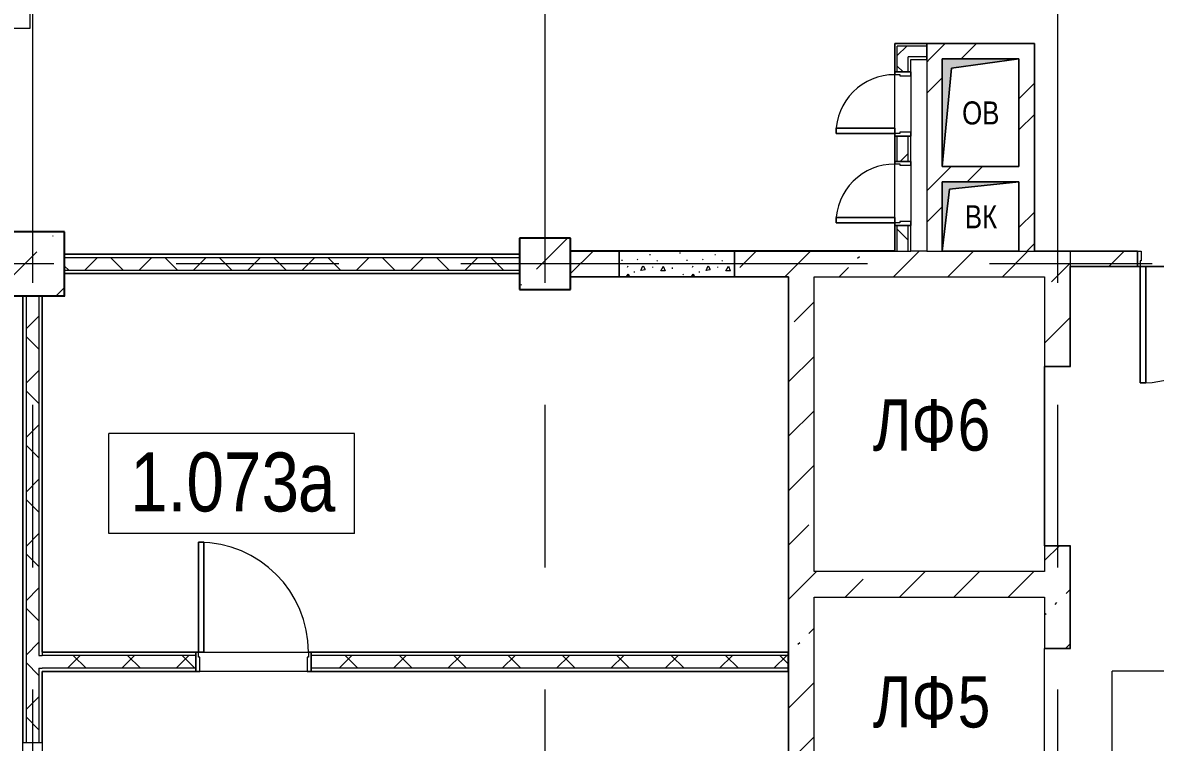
# Model space of a CAD drawing. Header units: millimetres. Extents: x 46431 to 216095, y -43515 to 31605.
# Drawn here: x 77855 to 86696, y -28016 to -22400 of the extents above; entities that cross this region are included whole.
import ezdxf

# ---------------------------------------------------------------- set-up
doc = ezdxf.new("R2010")
doc.units = ezdxf.units.MM
doc.linetypes.add('Осевые', pattern=[6350, 1270, -952.5, 3175, -952.5])
for name, color, linetype, lineweight in [('Высотные отметки', 7, 'Continuous', 9), ('Двери', 7, 'Continuous', 9), ('Каркас_Импост', 7, 'Continuous', 9), ('Колонны', 7, 'Continuous', 9), ('Колонны-1', 7, 'Continuous', 25), ('Марки помещений', 7, 'Continuous', 9), ('Обобщенные модели', 7, 'Continuous', 9), ('Общие ребра', 7, 'Continuous', 9), ('Оси-2', 7, 'Осевые', 9), ('Панель', 7, 'Continuous', 9), ('Перекрытия', 7, 'Continuous', 9), ('Стены', 7, 'Continuous', 9), ('Стены-1', 7, 'Continuous', 18), ('Текстовые примечания', 7, 'Continuous', 9), ('Типовые аннотации', 7, 'Continuous', 9), ('Черная _1 сплошная', 7, 'Continuous', 9), ('Штриховка разреза-3', 7, 'Continuous', 9), ('Элементы узлов', 7, 'Continuous', 9), ('Элементы узлов-1', 7, 'Continuous', 5)]:
    doc.layers.add(name, color=color, linetype=linetype, lineweight=lineweight)
doc.layers.add('Обобщенные модели-1', color=7, linetype='Continuous', lineweight=9, true_color=0xffbc79)
doc.styles.add('Arial', font='Arial.ttf', dxfattribs={"width": 0.8, "height": 180})
doc.styles.add('Arial Narrow_1', font='Arial Narrow.ttf', dxfattribs={"height": 460})
doc.styles.add('Arial Narrow_2', font='Arial Narrow.ttf', dxfattribs={"height": 400})
pattern_1 = [(45, (0, 0), (-212.132, 212.132), []), (135, (0, 0), (-212.132, -212.132), [])]
pattern_2 = [(45, (0, 0), (-424.264, 424.264), [600, -100, 20, -100]), (45, (0, 424), (-424.264, 424.264), [])]
pattern_3 = [(45, (0, 0), (-502.8943, 502.8943), []), (45, (0, 762), (-502.8943, 502.8943), [])]

# ---------------------------------------------------------------- blocks, each defined once
blk = doc.blocks.new('Колонна 1 - Колонна 40-55-731236-План 1-го этажа на отм_ -6_000')
at = {"layer": 'Колонны'}
h = blk.add_hatch(dxfattribs=at)
h.set_pattern_fill('FP_10', color=256, style=0, pattern_type=2)
h.set_pattern_definition([(45, (-6000, 1000), (-493.914, 493.914), []), (45, (-5506.1, 1000), (-493.914, 493.914), [873.125, -174.625, 6.706, -167.919])])
h.paths.add_polyline_path([(71681.6, -23532.9), (72181.6, -23532.9), (72181.6, -23032.9), (71681.6, -23032.9), (71681.6, -23321.8)], flags=0)
at = {"layer": 'Колонны-1'}
for p, q in [((72181.6, -23032.9), (71681.6, -23032.9)), ((71681.6, -23032.9), (71681.6, -23532.9)), ((72181.6, -23532.9), (72181.6, -23032.9)), ((71681.6, -23532.9), (72181.6, -23532.9))]:
    blk.add_line(p, q, dxfattribs=at)
blk = doc.blocks.new('Колонна 402 - Колонна 40-55-731248-План 1-го этажа на отм_ -6_000')
at = {"layer": 'Колонны'}
h = blk.add_hatch(dxfattribs=at)
h.set_pattern_fill('FP_8', color=256, style=0, pattern_type=2)
h.set_pattern_definition([(45, (0, 0), (-493.914, 493.914), []), (45, (493.9, 0), (-493.914, 493.914), [873.125, -174.625, 6.706, -167.919])])
h.paths.add_polyline_path([(81731.6, -24482.9), (82131.6, -24482.9), (82131.6, -24082.9), (81731.6, -24082.9), (81731.6, -24321.8)], flags=0)
at = {"layer": 'Колонны-1'}
for p, q in [((82131.6, -24082.9), (81731.6, -24082.9)), ((81731.6, -24082.9), (81731.6, -24482.9)), ((82131.6, -24482.9), (82131.6, -24082.9)), ((81731.6, -24482.9), (82131.6, -24482.9))]:
    blk.add_line(p, q, dxfattribs=at)
blk = doc.blocks.new('Дверь - Полуторная_001 - ДВ20__21-15-6256109-План 1-го этажа на отм_ -6_000')
at = {"layer": 'Двери'}
for p, q in [((-729, -60), (-684, -60)), ((-729, -969), (-729, -60)), ((-684, -60), (-684, -969)), ((729, -60), (684, -60)), ((684, -60), (684, -609)), ((729, -609), (729, -60)), ((684, -609), (729, -609)), ((-684, -969), (-729, -969))]:
    blk.add_line(p, q, dxfattribs=at)
for centre, radius, start, end in [((-729, -60), 909, 270, 0), ((729, -60), 549, 180, 270)]:
    blk.add_arc(centre, radius, start, end, dxfattribs=at)
at = {"layer": 'Каркас_Импост'}
for p, q in [((-750, 60), (-720, 60)), ((-750, -60), (-750, 60)), ((-720, 60), (-720, -15)), ((720, 60), (750, 60)), ((720, -15), (720, 60)), ((750, 60), (750, -60)), ((-730, -60), (-750, -60)), ((-730, -15), (-730, -60)), ((-720, -15), (-730, -15)), ((730, -15), (720, -15)), ((730, -60), (730, -15)), ((750, -60), (730, -60))]:
    blk.add_line(p, q, dxfattribs=at)
at = {"layer": 'Панель'}
for p, q in [((-684, -60), (-729, -60)), ((-729, -60), (-729, -969)), ((-684, -969), (-684, -60)), ((684, -60), (729, -60)), ((684, -609), (684, -60)), ((729, -60), (729, -609)), ((729, -609), (684, -609)), ((-729, -969), (-684, -969))]:
    blk.add_line(p, q, dxfattribs=at)
blk = doc.blocks.new('170_ОтверстиеПрямоугольноеВертикальное - 170_ОтверстиеПрямоугольноеВертикальное-5689234-План 1-го этажа на отм_ -6_000')
at = {"layer": 'Обобщенные модели'}
for p, q in [((-300, -420), (-300, 420)), ((-300, 420), (300, 420)), ((300, 420), (300, -420)), ((300, -420), (-300, -420))]:
    blk.add_line(p, q, dxfattribs=at)
blk = doc.blocks.new('170_ОтверстиеПрямоугольноеВертикальное - 170_ОтверстиеПрямоугольноеВертикальное-5689236-План 1-го этажа на отм_ -6_000')
at = {"layer": 'Обобщенные модели'}
for p, q in [((-300, -270), (-300, 270)), ((-300, 270), (300, 270)), ((300, 270), (300, -270)), ((300, -270), (-300, -270))]:
    blk.add_line(p, q, dxfattribs=at)
blk = doc.blocks.new('Дверь - Однопольная без ручки - ДТ2_21х5-6226492-План 1-го этажа на отм_ -6_000')
at = {"layer": 'Двери'}
for p, q in [((-189, 520.5), (-229, 520.5)), ((-229, 520.5), (-229, 62.5)), ((-189, 62.5), (-189, 520.5)), ((-229, 62.5), (-189, 62.5))]:
    blk.add_line(p, q, dxfattribs=at)
blk.add_arc((-229, 62.5), 458, 360, 90, dxfattribs=at)
at = {"layer": 'Каркас_Импост'}
for p, q in [((-230, 62.5), (-250, 62.5)), ((-250, 62.5), (-250, -62.5)), ((-230, 22.5), (-230, 62.5)), ((-220, 22.5), (-230, 22.5)), ((-220, -62.5), (-220, 22.5)), ((230, 22.5), (220, 22.5)), ((220, 22.5), (220, -62.5)), ((250, 62.5), (230, 62.5)), ((230, 62.5), (230, 22.5)), ((250, -62.5), (250, 62.5)), ((-250, -62.5), (-220, -62.5)), ((220, -62.5), (250, -62.5))]:
    blk.add_line(p, q, dxfattribs=at)
at = {"layer": 'Панель'}
for p, q in [((-229, 520.5), (-189, 520.5)), ((-229, 62.5), (-229, 520.5)), ((-189, 520.5), (-189, 62.5)), ((-189, 62.5), (-229, 62.5))]:
    blk.add_line(p, q, dxfattribs=at)
blk = doc.blocks.new('Дверь - Однопольная - ДВ2_21х9-6240610-План 1-го этажа на отм_ -6_000')
at = {"layer": 'Двери'}
for p, q in [((-389, 933), (-429, 933)), ((-429, 933), (-429, 75)), ((-389, 75), (-389, 933)), ((-429, 75), (-389, 75))]:
    blk.add_line(p, q, dxfattribs=at)
blk.add_arc((-429, 75), 858, 360, 90, dxfattribs=at)
at = {"layer": 'Каркас_Импост'}
for p, q in [((-430, 75), (-450, 75)), ((-450, 75), (-450, -75)), ((-430, 35), (-430, 75)), ((-420, 35), (-430, 35)), ((-420, -75), (-420, 35)), ((430, 35), (420, 35)), ((420, 35), (420, -75)), ((450, 75), (430, 75)), ((430, 75), (430, 35)), ((450, -75), (450, 75)), ((-450, -75), (-420, -75)), ((420, -75), (450, -75))]:
    blk.add_line(p, q, dxfattribs=at)
at = {"layer": 'Панель'}
for p, q in [((-429, 933), (-389, 933)), ((-429, 75), (-429, 933)), ((-389, 933), (-389, 75)), ((-389, 75), (-429, 75))]:
    blk.add_line(p, q, dxfattribs=at)
blk = doc.blocks.new('M_Дверь-Проем - 1200 x 2150 mm-4670831-План 1-го этажа на отм_ -6_000')
at = {"layer": 'Черная _1 сплошная'}
blk.add_line((-608.2, 100), (591.8, 100), dxfattribs=at)
blk = doc.blocks.new('M_Дверь-Проем - 1400 x 2150 mm-4670832-План 1-го этажа на отм_ -6_000')
at = {"layer": 'Черная _1 сплошная'}
blk.add_line((-708.2, -100), (691.8, -100), dxfattribs=at)
blk = doc.blocks.new('Марка помещения_Р - Марка помещения-4575829-План 1-го этажа на отм_ -6_000')
at = {"layer": 'Марки помещений'}
for p, q in [((-4.79375, -1.95625), (-4.79375, 1.95625)), ((4.79375, 1.95625), (-4.79375, 1.95625)), ((4.79375, -1.95625), (4.79375, 1.95625)), ((4.79375, -1.95625), (-4.79375, -1.95625))]:
    blk.add_line(p, q, dxfattribs=at)
blk = doc.blocks.new('Высотные отметки - Высотная отметка - Рамка_14мм длина-4459141-План 1-го этажа на отм_ -6_000')
at = {"layer": 'Высотные отметки'}
for p, q in [((7, 5), (-7, 5)), ((-7, 5), (-7, 0)), ((7, 0), (7, 5)), ((-7, 0), (7, 0))]:
    blk.add_line(p, q, dxfattribs=at)

msp = doc.modelspace()

# ---------------------------------------------------------------- hatches: boundary and pattern name
at = {"layer": 'Штриховка разреза-3'}
h = msp.add_hatch(dxfattribs=at)
h.set_pattern_fill('FP_1', color=256, style=0, pattern_type=2)
h.set_pattern_definition(pattern_1)
h.paths.add_polyline_path([(84681.6, -22667.9), (84911.6, -22667.9), (84911.6, -22582.9), (84681.6, -22582.9)], flags=0)
h = msp.add_hatch(dxfattribs=at)
h.set_pattern_fill('FP_3', color=256, style=0, pattern_type=2)
h.set_pattern_definition(pattern_3)
h.paths.add_polyline_path([(85751.6, -22682.9), (85751.6, -22562.9), (84911.6, -22562.9), (84911.6, -22682.9), (85631.6, -22682.9)], flags=0)
h = msp.add_hatch(dxfattribs=at)
h.set_pattern_fill('FP_1', color=256, style=0, pattern_type=2)
h.set_pattern_definition(pattern_1)
h.paths.add_polyline_path([(84681.6, -24182.9), (84766.6, -24182.9), (84766.6, -23982.9), (84681.6, -23982.9)], flags=0)
h.paths.add_polyline_path([(84681.6, -23482.9), (84766.6, -23482.9), (84766.6, -23285.4), (84681.6, -23285.4)], flags=0)
h.paths.add_polyline_path([(84681.6, -22785.4), (84766.6, -22785.4), (84766.6, -22667.9), (84681.6, -22667.9), (84681.6, -22687.9)], flags=0)
h = msp.add_hatch(dxfattribs=at)
h.set_pattern_fill('FP_3', color=256, style=0, pattern_type=2)
h.set_pattern_definition(pattern_3)
h.paths.add_polyline_path([(84911.6, -24182.9), (85031.6, -24182.9), (85031.6, -22682.9), (84911.6, -22682.9), (84911.6, -23708.4)], flags=0)
h = msp.add_hatch(dxfattribs=at)
h.set_pattern_fill('FP_3', color=256, style=0, pattern_type=2)
h.set_pattern_definition(pattern_3)
h.paths.add_polyline_path([(85751.6, -24182.9), (85751.6, -22682.9), (85631.6, -22682.9), (85631.6, -24182.9)], flags=0)
h = msp.add_hatch(dxfattribs=at)
h.set_pattern_fill('FP_3', color=256, style=0, pattern_type=2)
h.set_pattern_definition(pattern_3)
h.paths.add_polyline_path([(85031.6, -23642.9), (85631.6, -23642.9), (85631.6, -23522.9), (85031.6, -23522.9)], flags=0)
h = msp.add_hatch(dxfattribs=at)
h.set_pattern_fill('FP_4', color=256, style=0, pattern_type=2)
h.set_pattern_definition(pattern_2)
h.paths.add_polyline_path([(83411.6, -24382.9), (85831.6, -24382.9), (85831.6, -24182.9), (83411.6, -24182.9), (83411.6, -24321.8)], flags=0)
h.paths.add_polyline_path([(82131.6, -24382.9), (82511.6, -24382.9), (82511.6, -24182.9), (82131.6, -24182.9), (82131.6, -24321.8)], flags=0)
h = msp.add_hatch(dxfattribs=at)
h.set_pattern_fill('FP_2', color=256, style=0, pattern_type=2)
h.set_pattern_definition([(315, (203.2, 20.32), (507.9997, 0), [7.184, -711.236]), (63.435, (279.4, 76.2), (-0.0009, 508.0002), [11.359, -1124.563]), (90, (121.9, 60.96), (-508, 508), [10.16, -497.84]), (315, (0, 127), (507.9997, 0), [7.184, -711.236]), (270, (330.2, 40.64), (508, -508), [6.706, -501.294]), (270, (213.36, 386.1), (508, -508), [6.706, -501.294]), (45, (284.48, 441.96), (0, 507.9997), [7.184, -711.236]), (90, (182.9, 182.9), (-508, 508), [6.706, -501.294]), (90, (121.9, 259.1), (-508, 508), [6.706, -501.294]), (270, (279.4, 238.76), (508, -508), [6.706, -501.294]), (45, (127, 426.72), (0, 507.9997), [7.184, -711.236]), (45, (20.32, 284.48), (0, 507.9997), [7.184, -711.236]), (270, (10.16, 492.76), (508, -508), [6.706, -501.294]), (315, (335.28, 406.4), (507.9997, 0), [7.184, -711.236]), (90, (477.5, 71.1), (-508, 508), [6.706, -501.294]), (315, (355.6, 137.16), (507.9997, 0), [7.184, -711.236]), (90, (477.5, 264.16), (-508, 508), [10.16, -497.84]), (90, (482.6, 436.9), (-508, 508), [6.706, -501.294]), (90, (375.9, 294.64), (-508, 508), [6.706, -501.294]), (315, (360.68, 497.84), (507.9997, 0), [7.184, -711.236]), (0, (477.5, 497.84), (508, 508), [6.706, -501.294]), (315, (91.44, 508), (507.9997, 0), [7.184, -711.236]), (270, (233.7, 132.1), (508, -508), [6.706, -501.294]), (0, (452.1, 172.7), (508, 508), [6.706, -501.294]), (56.31, (274.32, 5.08), (507.9988, 1016.00085), [18.316, -1813.304]), (315, (284.48, 20.32), (507.9997, 0), [14.368, -704.052]), (194.036, (294.64, 10.16), (-1524.00192, -507.99336), [20.945, -2073.593]), (60.255, (30.48, 45.72), (508.001493, 1015.99859), [40.956, -4054.671]), (293.199, (50.8, 81.28), (508.00651, -1015.996307), [38.688, -3830.124]), (180, (66.04, 45.7), (-508, -508), [35.56, -472.44]), (63.435, (20.32, 213.36), (-0.0009, 508.0002), [22.718, -1113.204]), (315, (30.48, 233.68), (507.9997, 0), [14.368, -704.052]), (206.565, (40.64, 223.52), (-508.00066, -508.0002), [22.718, -1113.204]), (66.801, (386.08, 50.8), (1016.01901, 2539.99304), [38.688, -3830.124]), (296.565, (401.32, 86.36), (508.0002, -508.00066), [34.078, -1101.845]), (189.462, (416.56, 55.88), (-2540.00256, -507.985985), [30.901, -3059.143]), (82.875, (203.2, 248.92), (-0.000517, 507.999884), [40.956, -4054.671]), (315, (208.28, 289.56), (507.9997, 0), [35.921, -682.5]), (206.565, (233.68, 264.16), (-508.00066, -508.0002), [34.078, -1101.845]), (71.565, (375.92, 223.52), (0.00014, 507.99998), [16.064, -1590.373]), (326.31, (381, 238.76), (1016.00085, -507.9988), [18.316, -1813.304]), (194.036, (396.24, 228.6), (-1524.00192, -507.99336), [20.945, -2073.593]), (60.255, (167.64, 472.44), (508.001493, 1015.99859), [40.956, -4054.671]), (288.435, (187.96, 508), (508.0012, -1015.9995), [32.129, -1574.308]), (189.462, (198.12, 477.52), (-2540.00256, -507.985985), [30.901, -3059.143]), (63.435, (40.64, 411.48), (-0.0009, 508.0002), [34.078, -1101.845]), (296.565, (55.88, 441.96), (508.0002, -508.00066), [34.078, -1101.845]), (180, (71.1, 411.5), (-508, -508), [30.48, -477.52]), (56.31, (106.68, 320.04), (507.9988, 1016.00085), [18.316, -1813.304]), (326.31, (116.84, 335.28), (1016.00085, -507.9988), [18.316, -1813.304]), (191.31, (132.08, 325.12), (-2031.99947, -508.00241), [25.903, -2564.399]), (63.435, (279.4, 365.76), (-0.0009, 508.0002), [22.718, -1113.204]), (326.31, (289.56, 386.08), (1016.00085, -507.9988), [18.316, -1813.304]), (201.801, (304.8, 375.92), (-1016.00392, -507.9926), [27.357, -2708.307]), (60.255, (391.16, 416.56), (508.001493, 1015.99859), [40.956, -4054.671]), (288.435, (411.48, 452.12), (508.0012, -1015.9995), [32.129, -1574.308]), (189.462, (421.64, 421.64), (-2540.00256, -507.985985), [30.901, -3059.143]), (56.31, (462.28, 330.2), (507.9988, 1016.00085), [18.316, -1813.304]), (315, (472.44, 345.44), (507.9997, 0), [14.368, -704.052]), (194.036, (482.6, 335.28), (-1524.00192, -507.99336), [20.945, -2073.593])])
h.paths.add_polyline_path([(83411.6, -24382.9), (83411.6, -24182.9), (82511.6, -24182.9), (82511.6, -24382.9)], flags=0)
h = msp.add_hatch(dxfattribs=at)
h.set_pattern_fill('FP_4', color=256, style=0, pattern_type=2)
h.set_pattern_definition(pattern_2)
h.paths.add_polyline_path([(85831.6, -31382.9), (86031.6, -31382.9), (86031.6, -31082.9), (85831.6, -31082.9), (85831.6, -31380.9)], flags=0)
h.paths.add_polyline_path([(85831.6, -30082.9), (86031.6, -30082.9), (86031.6, -28482.9), (85831.6, -28482.9), (85831.6, -29228.7)], flags=0)
h.paths.add_polyline_path([(86031.6, -27282.9), (86031.6, -26482.9), (85831.6, -26482.9), (85831.6, -27282.9)], flags=0)
h.paths.add_polyline_path([(85831.6, -25082.9), (86031.6, -25082.9), (86031.6, -24182.9), (85831.6, -24182.9), (85831.6, -24382.9)], flags=0)
h = msp.add_hatch(dxfattribs=at)
h.set_pattern_fill('FP_3', color=256, style=0, pattern_type=2)
h.set_pattern_definition(pattern_3)
h.paths.add_polyline_path([(86031.6, -24302.9), (86556.6, -24302.9), (86556.6, -24182.9), (86031.6, -24182.9)], flags=0)
h.paths.add_polyline_path([(88581.6, -24302.9), (88581.6, -24182.9), (88056.6, -24182.9), (88056.6, -24302.9), (88579.6, -24302.9)], flags=0)
h = msp.add_hatch(dxfattribs=at)
h.set_pattern_fill('FP_1', color=256, style=0, pattern_type=2)
h.set_pattern_definition(pattern_1)
h.paths.add_polyline_path([(81731.6, -24332.9), (81731.6, -24232.9), (78181.6, -24232.9), (78181.6, -24332.9), (80176.1, -24332.9)], flags=0)
h = msp.add_hatch(dxfattribs=at)
h.set_pattern_fill('FP_4', color=256, style=0, pattern_type=2)
h.set_pattern_definition(pattern_2)
h.paths.add_polyline_path([(83831.6, -28682.9), (84031.6, -28682.9), (84031.6, -24382.9), (83831.6, -24382.9), (83831.6, -26775.2)], flags=0)
h = msp.add_hatch(dxfattribs=at)
h.set_pattern_fill('FP_1', color=256, style=0, pattern_type=2)
h.set_pattern_definition(pattern_1)
h.paths.add_polyline_path([(77981.6, -31371.7), (77981.6, -30122.9), (77881.6, -30122.9), (77881.7, -31366), (77931.7, -31368.9)], flags=0)
h.paths.add_polyline_path([(77981.6, -29022.9), (77981.6, -29016.5), (77881.6, -29016.5), (77881.6, -29022.9)], flags=0)
h.paths.add_polyline_path([(77881.6, -28016.5), (77981.6, -28016.5), (77981.6, -24532.9), (77881.6, -24532.9), (77881.6, -28002)], flags=0)
h = msp.add_hatch(dxfattribs=at)
h.set_pattern_fill('FP_4', color=256, style=0, pattern_type=2)
h.set_pattern_definition(pattern_2)
h.paths.add_polyline_path([(84031.6, -26882.9), (85831.6, -26882.9), (85831.6, -26682.9), (84031.6, -26682.9), (84031.6, -26775.2)], flags=0)
h = msp.add_hatch(dxfattribs=at)
h.set_pattern_fill('FP_1', color=256, style=0, pattern_type=2)
h.set_pattern_definition(pattern_1)
h.paths.add_polyline_path([(79206.6, -27437.9), (79206.6, -27337.9), (77981.6, -27337.9), (77981.6, -27437.9), (78480.9, -27437.9)], flags=0)
h.paths.add_polyline_path([(83830.6, -27437.9), (83830.6, -27337.9), (80106.6, -27337.9), (80106.6, -27437.9), (83566.4, -27437.9)], flags=0)
at = {"layer": 'Элементы узлов-1'}
for points in [[(85031.6, -23522.9), (85103.6, -22754.9), (85631.6, -22682.9), (85031.6, -22682.9), (85031.6, -23095)], [(85031.6, -24182.9), (85088.6, -23699.9), (85614.5, -23642.9), (85031.6, -23642.9), (85031.6, -23708.4)]]:
    msp.add_hatch(color=256, dxfattribs=at).paths.add_polyline_path(points, flags=0)

# ---------------------------------------------------------------- linework, layer by layer
at = {"layer": 'Обобщенные модели-1'}
for p, q in [((85631.6, -22682.9), (85031.6, -22682.9)), ((85031.6, -22682.9), (85031.6, -23482.9)), ((85631.6, -23482.9), (85631.6, -22682.9)), ((85031.6, -23682.9), (85031.6, -24182.9)), ((85631.6, -24182.9), (85631.6, -23682.9)), ((85031.6, -24182.9), (85631.6, -24182.9))]:
    msp.add_line(p, q, dxfattribs=at)
at = {"layer": 'Общие ребра'}
for p, q in [((84661.6, -22582.9), (84661.6, -22687.9)), ((84681.6, -22667.9), (84681.6, -22582.9)), ((84911.6, -22582.9), (84681.6, -22582.9)), ((84661.6, -22687.9), (84661.6, -22785.4)), ((84681.6, -22687.9), (84681.6, -22667.9)), ((84681.6, -22785.4), (84681.6, -22687.9)), ((84766.6, -22687.9), (84766.6, -22667.9)), ((84911.6, -22667.9), (84766.6, -22667.9)), ((84766.6, -22785.4), (84766.6, -22687.9)), ((84661.6, -23285.4), (84661.6, -23482.9)), ((84681.6, -23482.9), (84681.6, -23285.4)), ((84766.6, -23482.9), (84766.6, -23285.4)), ((84661.6, -23982.9), (84661.6, -24180.9)), ((84681.6, -24182.9), (84681.6, -23982.9)), ((84766.6, -24182.9), (84766.6, -23982.9)), ((81731.6, -24207.9), (78183.6, -24207.9)), ((82511.6, -24182.9), (82133.6, -24182.9)), ((82133.6, -24182.9), (82511.6, -24182.9)), ((82511.6, -24382.9), (82511.6, -24182.9)), ((82511.6, -24182.9), (82511.6, -24382.9)), ((84661.6, -24182.9), (83411.6, -24182.9)), ((83411.6, -24182.9), (83411.6, -24382.9)), ((83411.6, -24182.9), (84661.6, -24182.9)), ((83411.6, -24382.9), (83411.6, -24182.9)), ((84661.6, -24182.9), (84681.6, -24182.9)), ((84681.6, -24182.9), (84766.6, -24182.9)), ((84766.6, -24182.9), (84786.6, -24182.9)), ((84911.6, -24182.9), (85031.6, -24182.9)), ((85631.6, -24182.9), (85751.6, -24182.9)), ((86556.6, -24182.9), (86031.6, -24182.9)), ((86031.6, -24182.9), (86031.6, -24302.9)), ((78181.6, -24232.9), (81731.6, -24232.9)), ((86031.6, -25082.9), (86031.6, -24302.9)), ((86031.6, -24302.9), (86031.6, -25082.9)), ((86033.6, -24302.9), (86556.6, -24302.9)), ((78181.6, -24332.9), (81731.6, -24332.9)), ((78181.6, -24357.9), (80905.6, -24357.9)), ((82131.6, -24382.9), (82511.6, -24382.9)), ((82511.6, -24382.9), (82131.6, -24382.9)), ((83411.6, -24382.9), (83829.6, -24382.9)), ((83829.6, -24382.9), (83411.6, -24382.9)), ((77881.6, -24532.9), (77881.6, -28016.5)), ((77981.6, -24532.9), (77981.6, -27337.9)), ((86031.6, -27282.9), (86031.6, -26482.9)), ((86031.6, -26482.9), (86031.6, -27282.9)), ((78006.6, -27312.9), (78006.6, -27337.9)), ((79206.6, -27312.9), (78008.6, -27312.9)), ((83830.6, -27312.9), (80106.6, -27312.9)), ((77981.6, -27337.9), (78006.6, -27337.9)), ((79206.6, -27337.9), (78006.6, -27337.9)), ((83830.6, -27337.9), (80106.6, -27337.9)), ((77981.6, -27437.9), (77981.6, -28016.5)), ((77981.6, -27437.9), (78006.6, -27437.9)), ((79206.6, -27437.9), (78006.6, -27437.9)), ((78008.6, -27462.9), (79206.6, -27462.9)), ((79206.6, -27462.9), (78008.6, -27462.9)), ((83830.6, -27437.9), (80106.6, -27437.9)), ((80106.6, -27462.9), (83829.6, -27462.9)), ((83829.6, -27462.9), (80106.6, -27462.9))]:
    msp.add_line(p, q, dxfattribs=at)
at = {"layer": 'Оси-2'}
for p, q in [((77931.6, 25417.1), (77931.6, -41733.9)), ((81931.6, 25417.1), (81931.6, -41733.9)), ((85931.6, 25417.1), (85931.6, -41733.9)), ((150171.6, -24282.9), (50527.1, -24282.9))]:
    msp.add_line(p, q, dxfattribs=at)
at = {"layer": 'Перекрытия'}
for p, q in [((84661.6, -24182.9), (84661.6, -22562.9)), ((84661.6, -22562.9), (85751.6, -22562.9)), ((85751.6, -22562.9), (85751.6, -24182.9)), ((85031.6, -22682.9), (85631.6, -22682.9)), ((85031.6, -23482.9), (85031.6, -22682.9)), ((85031.6, -22682.9), (85631.6, -22682.9)), ((85631.6, -22682.9), (85631.6, -23482.9)), ((85031.6, -24182.9), (85031.6, -23682.9)), ((85631.6, -23682.9), (85631.6, -24182.9)), ((77681.6, -24032.9), (78181.6, -24032.9)), ((78181.6, -24032.9), (78181.6, -24207.9)), ((81731.6, -24207.9), (81731.6, -24082.9)), ((81731.6, -24082.9), (82131.6, -24082.9)), ((82131.6, -24082.9), (82131.6, -24182.9)), ((78181.6, -24207.9), (81731.6, -24207.9)), ((82131.6, -24182.9), (84661.6, -24182.9)), ((85631.6, -24182.9), (85031.6, -24182.9)), ((85751.6, -24182.9), (86556.6, -24182.9)), ((86556.6, -24182.9), (86556.6, -24302.9)), ((88581.6, -24302.9), (86031.6, -24302.9)), ((86031.6, -24302.9), (86031.6, -25082.9)), ((86556.6, -24302.9), (88056.6, -24302.9)), ((78181.6, -24357.9), (78181.6, -24532.9)), ((81731.6, -24357.9), (78181.6, -24357.9)), ((81731.6, -24482.9), (81731.6, -24357.9)), ((82511.6, -24382.9), (82131.6, -24382.9)), ((82131.6, -24382.9), (82131.6, -24482.9)), ((83411.6, -24382.9), (82511.6, -24382.9)), ((83831.6, -24382.9), (83411.6, -24382.9)), ((83831.6, -27312.9), (83831.6, -24382.9)), ((82131.6, -24482.9), (81731.6, -24482.9)), ((77856.6, -24532.9), (77681.6, -24532.9)), ((77856.6, -31364.1), (77856.6, -24532.9)), ((78181.6, -24532.9), (78006.6, -24532.9)), ((78006.6, -24532.9), (78006.6, -27312.9)), ((86031.6, -25082.9), (85831.6, -25082.9)), ((85831.6, -26482.9), (86031.6, -26482.9)), ((86031.6, -26482.9), (86031.6, -27282.9)), ((78006.6, -27312.9), (83831.6, -27312.9)), ((86031.6, -27282.9), (85831.6, -27282.9)), ((83831.6, -27462.9), (78006.6, -27462.9)), ((78006.6, -27462.9), (78006.6, -31373.2)), ((83831.6, -28682.9), (83831.6, -27462.9))]:
    msp.add_line(p, q, dxfattribs=at)
at = {"layer": 'Стены'}
for p, q in [((84661.6, -23285.4), (84661.6, -22785.4)), ((84661.6, -22785.4), (84786.6, -22785.4)), ((84786.6, -22785.4), (84786.6, -23285.4)), ((84786.6, -23285.4), (84661.6, -23285.4)), ((84661.6, -23982.9), (84661.6, -23482.9)), ((84661.6, -23482.9), (84786.6, -23482.9)), ((84786.6, -23482.9), (84786.6, -23982.9)), ((84786.6, -23982.9), (84661.6, -23982.9)), ((85831.6, -25082.9), (86031.6, -25082.9)), ((85831.6, -26482.9), (85831.6, -25082.9)), ((85831.6, -26482.9), (86031.6, -26482.9)), ((86031.6, -27282.9), (85831.6, -27282.9))]:
    msp.add_line(p, q, dxfattribs=at)
at = {"layer": 'Стены-1'}
for p, q in [((84911.6, -22562.9), (84661.6, -22562.9)), ((84661.6, -22562.9), (84661.6, -22582.9)), ((85751.6, -22562.9), (84911.6, -22562.9)), ((84911.6, -22562.9), (84911.6, -22682.9)), ((84911.6, -22687.9), (84911.6, -22562.9)), ((85751.6, -22682.9), (85751.6, -22562.9)), ((84786.6, -22785.4), (84786.6, -22687.9)), ((84786.6, -22687.9), (84911.6, -22687.9)), ((84911.6, -22682.9), (84911.6, -24182.9)), ((85031.6, -22682.9), (85631.6, -22682.9)), ((85031.6, -23522.9), (85031.6, -22682.9)), ((85631.6, -22682.9), (85631.6, -23522.9)), ((85751.6, -24182.9), (85751.6, -22682.9)), ((84661.6, -22785.4), (84786.6, -22785.4)), ((84786.6, -23285.4), (84661.6, -23285.4)), ((84786.6, -23482.9), (84786.6, -23285.4)), ((84661.6, -23482.9), (84786.6, -23482.9)), ((85631.6, -23522.9), (85031.6, -23522.9)), ((85031.6, -24182.9), (85031.6, -23642.9)), ((85031.6, -23642.9), (85631.6, -23642.9)), ((85631.6, -23642.9), (85631.6, -24182.9)), ((78181.6, -24032.9), (78181.6, -24207.9)), ((78183.6, -24205.9), (78183.6, -24032.9)), ((84786.6, -23982.9), (84661.6, -23982.9)), ((84786.6, -24182.9), (84786.6, -23982.9)), ((78183.6, -24207.9), (78181.6, -24207.9)), ((78181.6, -24207.9), (78181.6, -24357.9)), ((78181.6, -24207.9), (78183.6, -24207.9)), ((81731.6, -24357.9), (81731.6, -24207.9)), ((82133.6, -24182.9), (82131.6, -24182.9)), ((82131.6, -24182.9), (82131.6, -24382.9)), ((84659.6, -24180.9), (82133.6, -24180.9)), ((82511.6, -24182.9), (83411.6, -24182.9)), ((83411.6, -24182.9), (82511.6, -24182.9)), ((84661.6, -24180.9), (84661.6, -24182.9)), ((84661.6, -24182.9), (84661.6, -24180.9)), ((84911.6, -24182.9), (84786.6, -24182.9)), ((85631.6, -24182.9), (85031.6, -24182.9)), ((85831.6, -24182.9), (85751.6, -24182.9)), ((86031.6, -24182.9), (85831.6, -24182.9)), ((86556.6, -24302.9), (86556.6, -24182.9)), ((86031.6, -24302.9), (86033.6, -24302.9)), ((86033.6, -24302.9), (86031.6, -24302.9)), ((86033.6, -25082.9), (86033.6, -24307.9)), ((78181.6, -24359.9), (78181.6, -24532.9)), ((78183.6, -24534.9), (78183.6, -24359.9)), ((80905.6, -24357.9), (81731.6, -24357.9)), ((82131.6, -24382.9), (82131.6, -24384.9)), ((82133.6, -24384.9), (83829.6, -24384.9)), ((83411.6, -24382.9), (82511.6, -24382.9)), ((82511.6, -24382.9), (83411.6, -24382.9)), ((83829.6, -24382.9), (83831.6, -24382.9)), ((83831.6, -24382.9), (83831.6, -28682.9)), ((84031.6, -26682.9), (84031.6, -24382.9)), ((84031.6, -24382.9), (85831.6, -24382.9)), ((85831.6, -24382.9), (85831.6, -25082.9)), ((77856.6, -24532.9), (77854.6, -24532.9)), ((77854.6, -24534.9), (77854.6, -31363.2)), ((78006.6, -24532.9), (77856.6, -24532.9)), ((77856.6, -24532.9), (77856.6, -28016.5)), ((77856.6, -31363.4), (77856.6, -24532.9)), ((78006.6, -27312.9), (78006.6, -24532.9)), ((78181.6, -24534.9), (78183.6, -24534.9)), ((85831.6, -25082.9), (86031.6, -25082.9)), ((86031.6, -25082.9), (86033.6, -25082.9)), ((86031.6, -26482.9), (85831.6, -26482.9)), ((85831.6, -26482.9), (85831.6, -26682.9)), ((86033.6, -26482.9), (86031.6, -26482.9)), ((86033.6, -27282.9), (86033.6, -26482.9)), ((85831.6, -26682.9), (84031.6, -26682.9)), ((84031.6, -28482.9), (84031.6, -26882.9)), ((84031.6, -26882.9), (85831.6, -26882.9)), ((85831.6, -26882.9), (85831.6, -27282.9)), ((78008.6, -27312.9), (78006.6, -27312.9)), ((79206.6, -27462.9), (79206.6, -27312.9)), ((80106.6, -27312.9), (80106.6, -27462.9)), ((83830.6, -27462.9), (83830.6, -27312.9)), ((85831.6, -27282.9), (86031.6, -27282.9)), ((86031.6, -27282.9), (86033.6, -27282.9)), ((78006.6, -28016.5), (78006.6, -27462.9)), ((78006.6, -27462.9), (78008.6, -27462.9)), ((78006.6, -27462.9), (78006.6, -31373.2)), ((78008.6, -27462.9), (78006.6, -27462.9)), ((78008.6, -28037.5), (78008.6, -27464.9)), ((78008.6, -27464.9), (79206.6, -27464.9)), ((79206.6, -27464.9), (79206.6, -27462.9)), ((80106.6, -27462.9), (80106.6, -27464.9)), ((80106.6, -27464.9), (83829.6, -27464.9)), ((83829.6, -27462.9), (83830.6, -27462.9)), ((77856.6, -28016.5), (78006.6, -28016.5))]:
    msp.add_line(p, q, dxfattribs=at)
at = {"layer": 'Элементы узлов'}
for p, q in [((85631.6, -22682.9), (85031.6, -22682.9)), ((85031.6, -22682.9), (85031.6, -23522.9)), ((85631.6, -22682.9), (85103.6, -22754.9)), ((85103.6, -22754.9), (85631.6, -22682.9)), ((85631.6, -23522.9), (85631.6, -22682.9)), ((85103.6, -22754.9), (85031.6, -23522.9)), ((85031.6, -23522.9), (85103.6, -22754.9)), ((85031.6, -23522.9), (85631.6, -23522.9)), ((85631.6, -23642.9), (85031.6, -23642.9)), ((85031.6, -23642.9), (85031.6, -24182.9)), ((85631.6, -23642.9), (85088.6, -23699.9)), ((85088.6, -23699.9), (85631.6, -23642.9)), ((85631.6, -24182.9), (85631.6, -23642.9)), ((85088.6, -23699.9), (85031.6, -24182.9)), ((85031.6, -24182.9), (85088.6, -23699.9)), ((85031.6, -24182.9), (85631.6, -24182.9))]:
    msp.add_line(p, q, dxfattribs=at)

# ---------------------------------------------------------------- block references
at = {"layer": 'Высотные отметки', "xscale": 199.9999999999999, "yscale": 199.9999999999999, "zscale": 199.9999999999999}
msp.add_blockref('Высотные отметки - Высотная отметка - Рамка_14мм длина-4459141-План 1-го этажа на отм_ -6_000', (76513.7, -22442.8), dxfattribs=at)
at = {"layer": 'Двери'}
for name, p, rotation in [('Дверь - Однопольная без ручки - ДТ2_21х5-6226492-План 1-го этажа на отм_ -6_000', (84724.1, -23035.4), 90), ('Дверь - Однопольная без ручки - ДТ2_21х5-6226492-План 1-го этажа на отм_ -6_000', (84724.1, -23732.9), 90), ('M_Дверь-Проем - 1400 x 2150 mm-4670832-План 1-го этажа на отм_ -6_000', (85931.6, -25791.1), 270), ('M_Дверь-Проем - 1200 x 2150 mm-4670831-План 1-го этажа на отм_ -6_000', (85931.6, -27874.7), 90)]:
    msp.add_blockref(name, p, dxfattribs=dict(at, rotation=rotation))
for name, p in [('Дверь - Полуторная_001 - ДВ20__21-15-6256109-План 1-го этажа на отм_ -6_000', (87306.6, -24242.9)), ('Дверь - Однопольная - ДВ2_21х9-6240610-План 1-го этажа на отм_ -6_000', (79656.6, -27387.9))]:
    msp.add_blockref(name, p, dxfattribs=at)
at = {"layer": 'Колонны'}
for name, p in [('Колонна 1 - Колонна 40-55-731236-План 1-го этажа на отм_ -6_000', (6000, -1000)), ('Колонна 402 - Колонна 40-55-731248-План 1-го этажа на отм_ -6_000', (0, 0))]:
    msp.add_blockref(name, p, dxfattribs=at)
at = {"layer": 'Марки помещений', "xscale": 199.9999999999999, "yscale": 199.9999999999999, "zscale": 199.9999999999999}
for p in [(79486.3, -25996.5), (87318.1, -27853)]:
    msp.add_blockref('Марка помещения_Р - Марка помещения-4575829-План 1-го этажа на отм_ -6_000', p, dxfattribs=at)
at = {"layer": 'Элементы узлов'}
for name, p in [('170_ОтверстиеПрямоугольноеВертикальное - 170_ОтверстиеПрямоугольноеВертикальное-5689234-План 1-го этажа на отм_ -6_000', (85331.6, -23102.9)), ('170_ОтверстиеПрямоугольноеВертикальное - 170_ОтверстиеПрямоугольноеВертикальное-5689236-План 1-го этажа на отм_ -6_000', (85331.6, -23912.9))]:
    msp.add_blockref(name, p, dxfattribs=at)

# ---------------------------------------------------------------- texts
at = {"layer": 'Марки помещений', "char_height": 460, "attachment_point": 1, "style": 'Arial Narrow_1'}
for s, insert, width in [('1.073', (78693.4, -25754.6), 1587.341), ('\\fArial Narrow|b0|i0|c204|p34|;а', (80003.1, -25754.6), 352.742)]:
    msp.add_mtext(s, dxfattribs=dict(at, insert=insert, width=width))
at = {"layer": 'Текстовые примечания', "char_height": 400, "attachment_point": 1, "style": 'Arial Narrow_2'}
for s, insert, width in [('ЛФ', (84491.9, -25340.6), 801.687), ('\\fArial Narrow|b0|i0|c204|p34|;6', (85153.3, -25340.6), 320.675), ('ЛФ', (84491.9, -27500.6), 801.687), ('\\fArial Narrow|b0|i0|c204|p34|;5', (85153.3, -27500.6), 320.675)]:
    msp.add_mtext(s, dxfattribs=dict(at, insert=insert, width=width))
at = {"layer": 'Типовые аннотации', "char_height": 180, "attachment_point": 1, "style": 'Arial'}
for s, insert, width in [('ОВ', (85187.8, -23014.9), 359.156), ('ВК', (85209.4, -23824.9), 307.848)]:
    msp.add_mtext(s, dxfattribs=dict(at, insert=insert, width=width))

doc.saveas('drawing.dxf')
